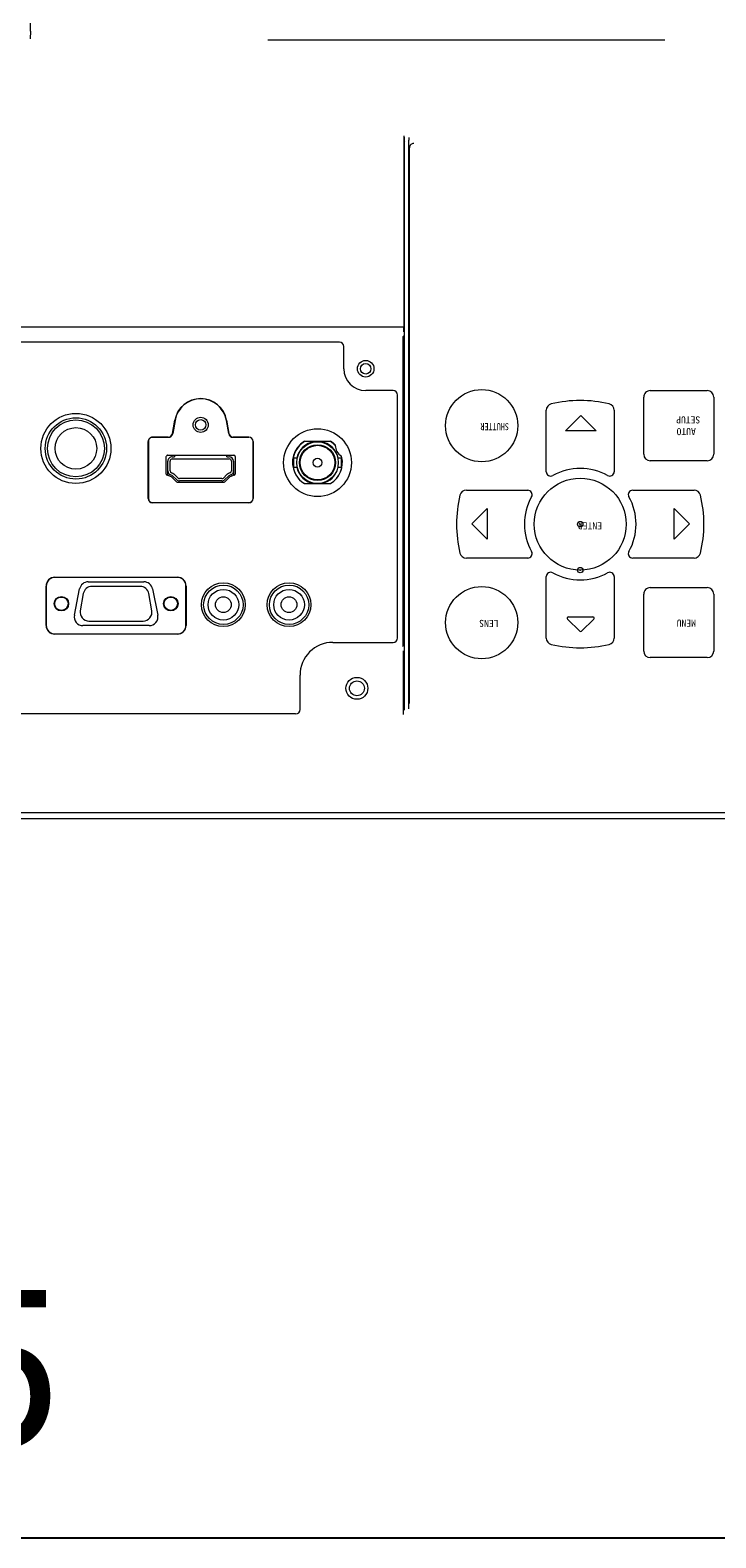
# Model space of a CAD drawing. Units: millimetres, scale not verified. Extents: x -62 to 63, y -56 to 57.
# Drawn here: x 28.12 to 35.95, y 6.18 to 23.41 of the extents above; entities that cross this region are included whole.
import ezdxf
from ezdxf.enums import TextEntityAlignment as Align

# ---------------------------------------------------------------- set-up
doc = ezdxf.new("R2010")
doc.units = ezdxf.units.MM
doc.header["$LTSCALE"] = 0.125
doc.header["$PDMODE"] = 32
doc.header["$PDSIZE"] = 0.0625
doc.layers.add('0-5_GAIKEI', color=1, linetype='Continuous', lineweight=18)
doc.layers.add('0-6_SUNPO', color=7, linetype='Continuous')
doc.styles.add('ＭＳ ゴシック', font='')
doc.styles.get('ＭＳ ゴシック').set_extended_font_data('MS Gothic')

# ---------------------------------------------------------------- blocks, each defined once
blk = doc.blocks.new('D8')
at = {"layer": '0-6_SUNPO'}
blk.add_line((13.2973, 4.5792), (36.7223, 4.5792), dxfattribs=at)
at = {"layer": '0-6_SUNPO', "style": 'ＭＳ ゴシック'}
blk.add_text('548.5', height=1.833, dxfattribs=at).set_placement((21.8848, 5.0792), align=Align.BOTTOM_LEFT)

msp = doc.modelspace()

# ---------------------------------------------------------------- linework, layer by layer
at = {"layer": '0-5_GAIKEI'}
for p, q in [((28.1224, 23.3958), (28.1224, 23.4859)), ((28.1224, 23.3958), (28.1193, 23.3083)), ((30.834, 23.2965), (35.3676, 23.2965)), ((32.3853, 22.1978), (32.3853, 20.0134)), ((32.3939, 22.1808), (32.39, 22.1828)), ((32.3913, 22.1454), (32.3939, 22.1467)), ((32.3913, 15.6387), (32.3913, 22.1454)), ((32.3939, 22.1467), (32.3939, 22.1808)), ((32.4089, 22.1317), (32.4075, 22.1311)), ((32.4412, 15.6529), (32.4412, 22.1313)), ((32.4439, 22.18), (32.4439, 22.1473)), ((32.4439, 22.1323), (32.4439, 22.1473)), ((32.4497, 15.7128), (32.4497, 22.0628)), ((32.3856, 20.0131), (23.7856, 20.0131)), ((32.3856, 19.9614), (32.3856, 20.0131)), ((31.6497, 19.8409), (18.9997, 19.8409)), ((32.3839, 19.9114), (32.3734, 19.9009)), ((32.3734, 19.9009), (32.3734, 16.3675)), ((31.6997, 19.5378), (31.6997, 19.7909)), ((32.2634, 19.2878), (31.9497, 19.2878)), ((32.3134, 16.4625), (32.3134, 19.2378)), ((35.1247, 18.5628), (35.1247, 19.2128)), ((35.1997, 19.2878), (35.8497, 19.2878)), ((35.9247, 19.2128), (35.9247, 18.5628)), ((29.7436, 18.7981), (29.7702, 18.9489)), ((29.7724, 18.9485), (29.7458, 18.7977)), ((29.7702, 18.9489), (29.7724, 18.9485)), ((30.3611, 18.9489), (30.359, 18.9485)), ((30.3856, 18.7977), (30.359, 18.9485)), ((30.3611, 18.9489), (30.3877, 18.7981)), ((34.0122, 18.3617), (34.0122, 19.0633)), ((34.7872, 19.0633), (34.7872, 18.3617)), ((29.7458, 18.7977), (29.7436, 18.7981)), ((30.3877, 18.7981), (30.3856, 18.7977)), ((29.4657, 18.0568), (29.4657, 18.7068)), ((29.4657, 18.7068), (29.4679, 18.7068)), ((29.4679, 18.7068), (29.4679, 18.0568)), ((29.5157, 18.7568), (29.6944, 18.7568)), ((29.5157, 18.7568), (29.5157, 18.7546)), ((29.6944, 18.7546), (29.5157, 18.7546)), ((29.6944, 18.7568), (29.6944, 18.7546)), ((30.4369, 18.7568), (30.6157, 18.7568)), ((30.4369, 18.7568), (30.4369, 18.7546)), ((30.6157, 18.7546), (30.4369, 18.7546)), ((30.6157, 18.7568), (30.6157, 18.7546)), ((30.6657, 18.7068), (30.6635, 18.7068)), ((30.6635, 18.0568), (30.6635, 18.7068)), ((30.6657, 18.7068), (30.6657, 18.0568)), ((31.2492, 18.7103), (31.5487, 18.7103)), ((31.3649, 18.7053), (31.2507, 18.7053)), ((31.4344, 18.7053), (31.3649, 18.7053)), ((31.5487, 18.7053), (31.4344, 18.7053)), ((29.6732, 18.3354), (29.6732, 18.5353)), ((29.6882, 18.5503), (30.4432, 18.5503)), ((29.6907, 18.3707), (29.6907, 18.4828)), ((29.7157, 18.3707), (29.7157, 18.4828)), ((29.7407, 18.5328), (29.7657, 18.5328)), ((29.7407, 18.5078), (30.3907, 18.5078)), ((29.7657, 18.5503), (29.7657, 18.5328)), ((30.3657, 18.5328), (30.3657, 18.5503)), ((30.3657, 18.5328), (30.3907, 18.5328)), ((30.4157, 18.4828), (30.4157, 18.3706)), ((30.4407, 18.4828), (30.4407, 18.3706)), ((30.4582, 18.5353), (30.4582, 18.3354)), ((31.1675, 18.5153), (31.1247, 18.5153)), ((31.1247, 18.5153), (31.1247, 18.4153)), ((31.1747, 18.5369), (31.1747, 18.5413)), ((31.6747, 18.5153), (31.6318, 18.5153)), ((31.6747, 18.4153), (31.6747, 18.5153)), ((35.8497, 18.4878), (35.1997, 18.4878)), ((29.7319, 18.3014), (29.6825, 18.3215)), ((29.6907, 18.3182), (29.6907, 18.3707)), ((29.7385, 18.3176), (29.7218, 18.3244)), ((29.7479, 18.3408), (29.7313, 18.3475)), ((29.7913, 18.2446), (29.7368, 18.2982)), ((29.7882, 18.2721), (29.7491, 18.3107)), ((29.8058, 18.29), (29.7666, 18.3285)), ((30.3081, 18.2828), (29.8233, 18.2828)), ((30.3081, 18.2578), (29.8233, 18.2578)), ((30.3651, 18.3286), (30.3256, 18.2899)), ((30.3948, 18.2982), (30.34, 18.2446)), ((30.3826, 18.3107), (30.3431, 18.2721)), ((30.4001, 18.3475), (30.3836, 18.3407)), ((30.4096, 18.3243), (30.393, 18.3176)), ((30.4488, 18.3215), (30.3996, 18.3014)), ((30.4407, 18.3706), (30.4407, 18.3181)), ((31.1247, 18.4153), (31.1675, 18.4153)), ((31.1747, 18.3892), (31.1747, 18.3936)), ((31.6318, 18.4153), (31.6747, 18.4153)), ((30.3295, 18.2403), (29.8018, 18.2403)), ((31.2507, 18.2253), (31.2492, 18.2253)), ((31.2507, 18.2253), (31.3649, 18.2253)), ((31.3649, 18.2253), (31.4344, 18.2253)), ((31.4344, 18.2253), (31.5487, 18.2253)), ((33.0992, 18.1503), (33.8007, 18.1503)), ((34.9986, 18.1503), (35.7002, 18.1503)), ((29.4657, 18.0568), (29.4679, 18.0568)), ((29.5157, 18.0068), (29.5157, 18.009)), ((29.5157, 18.009), (30.6157, 18.009)), ((30.6157, 18.0068), (29.5157, 18.0068)), ((30.6157, 18.0068), (30.6157, 18.009)), ((30.6657, 18.0568), (30.6635, 18.0568)), ((33.1617, 17.768), (33.3367, 17.943)), ((35.4725, 17.9431), (35.6475, 17.7681)), ((33.3367, 17.593), (33.1617, 17.768)), ((35.6475, 17.7681), (35.4725, 17.5931)), ((33.8007, 17.3753), (33.0992, 17.3753)), ((35.7002, 17.3753), (34.9986, 17.3753)), ((28.2999, 16.606), (28.2999, 17.056)), ((28.3, 17.056), (28.3021, 17.056)), ((28.3021, 17.056), (28.3021, 16.606)), ((28.3999, 17.156), (29.7999, 17.156)), ((28.3999, 17.156), (28.3999, 17.1538)), ((29.7999, 17.1538), (28.3999, 17.1538)), ((28.7816, 17.104), (29.4177, 17.104)), ((29.3751, 17.0515), (28.8238, 17.0515)), ((29.7999, 17.1538), (29.7999, 17.156)), ((29.8999, 17.056), (29.8977, 17.056)), ((29.8977, 16.606), (29.8977, 17.056)), ((29.8999, 17.056), (29.8999, 16.606)), ((34.0122, 16.4623), (34.0122, 17.1638)), ((34.7872, 17.1638), (34.7872, 16.4623)), ((28.6236, 16.7236), (28.6836, 17.0236)), ((28.7253, 16.9689), (28.6909, 16.7739)), ((29.5079, 16.7739), (29.4735, 16.9689)), ((29.5157, 17.0236), (29.5757, 16.7236)), ((30.9344, 16.9437), (30.9344, 16.9475)), ((31.2144, 16.9435), (31.2144, 16.9475)), ((35.1247, 16.3128), (35.1247, 16.9628)), ((35.1997, 17.0378), (35.8497, 17.0378)), ((35.9247, 16.9628), (35.9247, 16.3128)), ((30.9344, 16.7375), (30.9344, 16.7419)), ((31.2144, 16.7375), (31.2144, 16.7434)), ((28.3, 16.606), (28.3021, 16.606)), ((29.4777, 16.604), (28.7216, 16.604)), ((28.7894, 16.6565), (29.4094, 16.6565)), ((29.8999, 16.606), (29.8977, 16.606)), ((34.3939, 16.5397), (34.2551, 16.6784)), ((34.2657, 16.7041), (34.4045, 16.7041)), ((34.4045, 16.7041), (34.5433, 16.7041)), ((34.5539, 16.6784), (34.4151, 16.5397)), ((28.3999, 16.5061), (28.3999, 16.5083)), ((28.3999, 16.5083), (29.7999, 16.5083)), ((29.7999, 16.506), (28.3999, 16.506)), ((29.7999, 16.5061), (29.7999, 16.5083)), ((31.575, 16.4125), (32.2634, 16.4125)), ((32.3734, 16.3675), (32.3764, 16.3645)), ((32.3781, 16.3145), (32.3781, 15.587)), ((35.8497, 16.2378), (35.1997, 16.2378)), ((31.2, 15.6447), (31.2, 16.0375)), ((31.15, 15.5947), (18.5066, 15.5947)), ((12.2996, 14.4676), (38.9008, 14.4676))]:
    msp.add_line(p, q, dxfattribs=at)
at = {"layer": '0-5_GAIKEI', "color": 7}
msp.add_line((38.9008, 14.3984), (12.2996, 14.3984), dxfattribs=at)
at = {"layer": '0-5_GAIKEI'}
msp.add_lwpolyline([(34.2311, 18.8288), (34.4061, 19.0038), (34.5811, 18.8288), (34.4061, 18.8288)], close=True, dxfattribs=at)
for points in [[(33.3367, 17.943), (33.3367, 17.768), (33.3367, 17.593)], [(35.4725, 17.5931), (35.4725, 17.7681), (35.4725, 17.9431)]]:
    msp.add_lwpolyline(points, dxfattribs=at)
for centre, radius in [((31.9497, 19.5378), 0.095), ((31.9497, 19.5378), 0.06), ((33.2747, 18.8878), 0.4125), ((28.6407, 18.6278), 0.4), ((28.6407, 18.6278), 0.35), ((28.6407, 18.6278), 0.325), ((30.0656, 18.8968), 0.0862), ((30.0656, 18.8968), 0.06), ((28.6407, 18.6278), 0.2375), ((31.3997, 18.4653), 0.3875), ((31.3997, 18.4653), 0.2375), ((31.3997, 18.4653), 0.205), ((31.3997, 18.4653), 0.198), ((31.3997, 18.4653), 0.05), ((34.3997, 17.7628), 0.525), ((30.3244, 16.8425), 0.25), ((30.3247, 16.8425), 0.225), ((31.0744, 16.8425), 0.25), ((31.0749, 16.8425), 0.225), ((33.2747, 16.6378), 0.4125), ((28.4747, 16.854), 0.0825), ((28.4747, 16.854), 0.0762), ((29.7247, 16.854), 0.0825), ((29.7242, 16.854), 0.0762), ((30.3247, 16.8425), 0.175), ((30.3247, 16.8425), 0.09), ((31.0744, 16.8425), 0.175), ((31.0744, 16.8425), 0.09), ((31.8497, 15.8878), 0.125), ((31.8497, 15.8878), 0.085)]:
    msp.add_circle(centre, radius, dxfattribs=at)
for centre, radius, start, end in [((32.4997, 22.0628), 0.05, 89.99996, 180), ((31.6497, 19.7909), 0.05, 359.99998, 89.99996), ((31.9497, 19.5378), 0.25, 180.00002, 270), ((30.0657, 18.8968), 0.3, 9.99998, 170), ((30.0657, 18.8968), 0.2978, 9.99998, 170), ((32.2634, 19.2378), 0.05, 359.99998, 89.99996), ((34.0872, 19.0633), 0.075, 103.51172, 180), ((34.3997, 17.7628), 1.4125, 76.48821, 103.51172), ((34.7122, 19.0633), 0.075, 359.99998, 76.48821), ((35.1997, 19.2128), 0.075, 89.99996, 180), ((35.8497, 19.2128), 0.075, 359.99998, 89.99996), ((29.6944, 18.8068), 0.05, 270, 349.99998), ((29.6944, 18.8068), 0.0522, 270, 349.99998), ((30.4369, 18.8068), 0.0522, 190, 269.99998), ((30.4369, 18.8068), 0.05, 190.00002, 270), ((29.5157, 18.7068), 0.05, 89.99996, 180), ((29.5157, 18.7068), 0.0478, 89.99996, 180), ((30.6157, 18.7068), 0.05, 359.99998, 89.99996), ((30.6157, 18.7068), 0.0478, 359.99998, 89.99996), ((31.399, 18.4678), 0.285, 121.69275, 205.98237), ((31.3997, 18.4653), 0.2825, 121.83641, 180), ((31.3997, 18.4653), 0.2425, 98.23428, 168.1011), ((31.3997, 18.4653), 0.2425, 11.89888, 81.76571), ((31.399, 18.4678), 0.285, 44.51347, 58.30718), ((31.3997, 18.4653), 0.2825, 44.19868, 58.16358), ((31.7497, 18.6653), 0.1475, 179.10383, 181.18692), ((31.7497, 18.6653), 0.1475, 181.18692, 238.30282), ((29.6882, 18.5353), 0.015, 89.99996, 180), ((29.7407, 18.4828), 0.05, 89.99996, 180), ((29.7407, 18.4828), 0.025, 89.99996, 180), ((30.3907, 18.4828), 0.05, 359.99998, 89.99996), ((30.3907, 18.4828), 0.025, 359.99998, 89.99996), ((30.4432, 18.5353), 0.015, 359.99998, 89.99996), ((31.3997, 18.4653), 0.2825, 180, 238.16354), ((31.3997, 18.4653), 0.2825, 301.83642, 15.29114), ((31.7497, 18.6653), 0.1475, 238.30282, 239.66749), ((31.399, 18.4678), 0.285, 359.79529, 14.25781), ((35.1997, 18.5628), 0.075, 180, 269.99998), ((35.8497, 18.5628), 0.075, 270, 359.99998), ((29.6882, 18.3354), 0.015, 180, 247.87804), ((29.7407, 18.3707), 0.05, 180, 247.87804), ((29.7407, 18.3707), 0.025, 180, 247.87804), ((29.7263, 18.2875), 0.015, 45.47347, 67.87802), ((29.7263, 18.2875), 0.0325, 45.47347, 67.87802), ((29.7263, 18.2875), 0.0575, 45.47347, 67.87802), ((29.8233, 18.3078), 0.05, 225.47349, 269.99998), ((29.8233, 18.3078), 0.025, 225.47349, 269.99998), ((30.3081, 18.3078), 0.025, 270, 314.40934), ((30.3081, 18.3078), 0.05, 270, 314.40934), ((30.4053, 18.2875), 0.0575, 112.20343, 134.40931), ((30.4053, 18.2875), 0.0325, 112.20343, 134.40931), ((30.4053, 18.2875), 0.015, 112.20343, 134.40931), ((30.3907, 18.3706), 0.025, 292.20348, 359.99998), ((30.3907, 18.3706), 0.05, 292.20348, 359.99998), ((30.4432, 18.3354), 0.015, 292.20348, 359.99998), ((31.3997, 18.4653), 0.2425, 191.8989, 261.76572), ((31.399, 18.4678), 0.285, 219.92147, 238.30719), ((31.3997, 18.4653), 0.2425, 278.23428, 334.13242), ((31.399, 18.4678), 0.285, 317.75799, 325.67846), ((31.399, 18.4678), 0.285, 336.32742, 347.43533), ((34.0622, 18.3617), 0.05, 180.00002, 299.40035), ((34.3997, 17.7628), 0.6375, 60.59961, 119.40032), ((34.7372, 18.3617), 0.05, 240.59965, 359.99998), ((29.8018, 18.2553), 0.015, 225.47351, 270), ((30.3295, 18.2553), 0.015, 270, 314.40934), ((34.3997, 17.7628), 1.4125, 166.48825, 193.51175), ((33.0992, 18.0753), 0.075, 89.99996, 166.48825), ((33.8007, 18.1003), 0.05, 330.59962, 89.99996), ((34.9986, 18.1003), 0.05, 89.99996, 209.40036), ((35.7002, 18.0753), 0.075, 13.51174, 89.99996), ((34.3997, 17.7628), 1.4125, 346.48823, 13.51174), ((29.5157, 18.0568), 0.05, 180, 269.99998), ((29.5157, 18.0568), 0.0478, 180, 269.99998), ((30.6157, 18.0568), 0.05, 270, 359.99998), ((30.6157, 18.0568), 0.0478, 270, 359.99998), ((34.3997, 17.7628), 0.6375, 150.59964, 209.40036), ((34.3997, 17.7628), 0.6375, 330.59962, 29.40034), ((33.0992, 17.4503), 0.075, 193.51175, 269.99998), ((33.8007, 17.4253), 0.05, 270, 29.40034), ((34.9986, 17.4253), 0.05, 150.59964, 269.99998), ((35.7002, 17.4503), 0.075, 270, 346.48823), ((28.3999, 17.056), 0.1, 89.99996, 180), ((28.3999, 17.056), 0.0978, 89.99996, 180), ((28.7816, 17.004), 0.1, 89.99996, 168.69003), ((28.8238, 16.9515), 0.1, 89.99996, 170), ((29.3751, 16.9515), 0.1, 9.99998, 89.99996), ((29.4177, 17.004), 0.1, 11.3099, 89.99996), ((29.7999, 17.056), 0.1, 359.99998, 89.99996), ((29.7999, 17.056), 0.0978, 359.99998, 89.99996), ((34.0622, 17.1638), 0.05, 60.59961, 180), ((34.3997, 17.7628), 0.6375, 240.59965, 299.40035), ((34.7372, 17.1638), 0.05, 359.99998, 119.40032), ((35.1997, 16.9628), 0.075, 89.99996, 180), ((35.8497, 16.9628), 0.075, 359.99998, 89.99996), ((28.7216, 16.704), 0.1, 168.69003, 269.99998), ((28.7894, 16.7565), 0.1, 170, 269.99998), ((29.4094, 16.7565), 0.1, 270, 9.99998), ((29.4777, 16.704), 0.1, 270, 11.3099), ((28.3999, 16.606), 0.1, 180, 269.99998), ((28.3999, 16.606), 0.0978, 180, 269.99998), ((29.7999, 16.606), 0.1, 270, 359.99998), ((29.7999, 16.606), 0.0978, 270, 359.99998), ((34.2657, 16.6891), 0.015, 89.99996, 224.99996), ((34.4045, 16.5503), 0.015, 225, 315), ((34.5433, 16.6891), 0.015, 315.00004, 90.00004), ((31.575, 16.0375), 0.375, 89.99996, 180), ((32.2634, 16.4625), 0.05, 270, 359.99998), ((34.0872, 16.4623), 0.075, 180, 256.48823), ((34.3997, 17.7628), 1.4125, 256.48825, 283.51175), ((34.7122, 16.4623), 0.075, 283.51175, 359.99998), ((35.1997, 16.3128), 0.075, 180, 269.99998), ((35.8497, 16.3128), 0.075, 270, 359.99998), ((31.15, 15.6447), 0.05, 270, 359.99998)]:
    msp.add_arc(centre, radius, start, end, dxfattribs=at)
for p in [(34.3997, 17.7628), (34.3997, 17.2378)]:
    msp.add_point(p, dxfattribs=at)

# ---------------------------------------------------------------- block references
at = {"layer": '0-6_SUNPO'}
msp.add_blockref('D8', (0.3786, 1.6043), dxfattribs=at)

# ---------------------------------------------------------------- texts
at = {"layer": '0-5_GAIKEI', "color": 7, "style": 'ＭＳ ゴシック'}
for s, p in [('SETUP', (35.7699, 19.018)), ('AUTO', (35.7198, 18.8845)), ('ENTER', (34.6484, 17.8087)), ('LENS', (33.4662, 16.6935)), ('MENU', (35.7213, 16.697))]:
    msp.add_text(s, height=0.08065, rotation=180, dxfattribs=at).set_placement(p, align=Align.BOTTOM_LEFT)
at = {"layer": '0-5_GAIKEI', "color": 7, "style": 'ＭＳ ゴシック', "width": 0.85}
msp.add_text('SHUTTER', height=0.08065, rotation=180, dxfattribs=at).set_placement((33.5859, 18.9409), align=Align.BOTTOM_LEFT)

doc.saveas('drawing.dxf')
